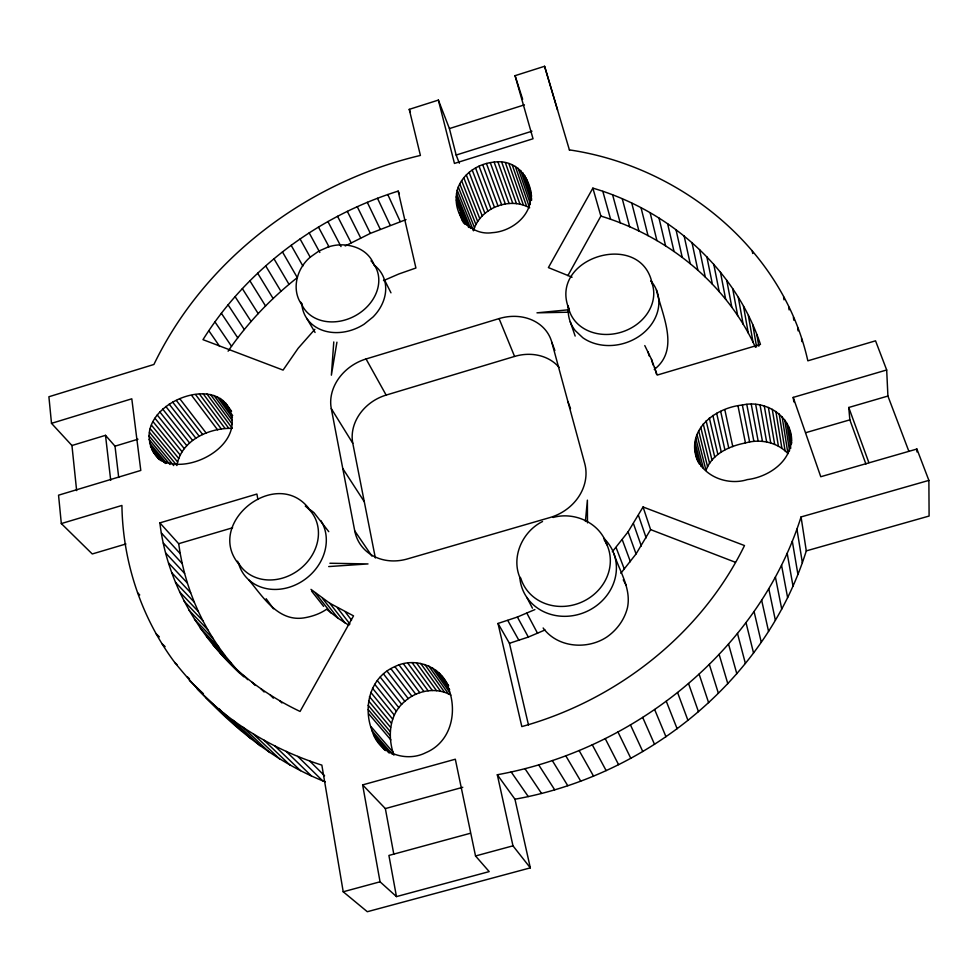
<?xml version="1.0" encoding="UTF-8"?>
<svg xmlns="http://www.w3.org/2000/svg" width="978" height="978" viewBox="0 0 978 978"><rect width="100%" height="100%" fill="white"/><g stroke="black" fill="none" stroke-linecap="round" stroke-linejoin="round"><path stroke-width="1.47" d="M530.516 193.974C532.729 214.989 511.946 231.468 492.411 232.666C471.628 235.857 454.794 217.03 456.261 196.786C457.117 177.519 475.956 163.583 494.122 162.128C515.65 158.986 530.125 176.676 531.482 196.798M697.192 459.966C685.566 429.855 715.273 407.63 742.363 405.051C765.04 399.574 791.569 415.833 791.654 440.418M333.779 341.933L331.383 375.185L336.933 342.178M393.926 755.175C387.386 736.96 389.048 714.331 404.831 701.348C417.031 690.358 436.225 686.813 450.821 695.077M446.323 683.243C458.486 707.864 452.912 741.275 425.699 752.73C405.956 762.779 378.278 753.121 372.202 731.006C362.606 707.18 369.941 677.167 394.892 666.605C414.207 656.837 439.599 665.651 448.058 685.725M585.406 521.421L587.387 500.137L587.472 522.851M149.096 435.943C149.389 396.958 228.828 371.713 232.165 421.53C232.984 460.944 150.844 487.093 149.096 435.943L173.717 465.589M206.92 393.963L232.275 428.364C209.047 427.753 181.089 440.296 176.908 465.504L149.475 432.349M515.308 166.407L529.599 207.837C509.281 196.382 479.831 208.265 473.45 230.771L457.203 190.221M801.055 516.946C758.561 650.957 633.952 749.992 497.313 774.747L514.954 799.209C646.495 775.798 766.019 679.893 806.288 550.883L801.055 516.946L928.88 480.394L916.899 449.036L820.762 476.726L793.207 397.398L886.679 369.977L875.542 340.821L807.84 360.821C782.962 248.901 680.602 166.309 569.416 149.891M782.143 416.848L787.95 453.621C777.4 442.19 760.138 438.621 745.456 442.961C729.417 446.078 711.898 453.89 705.994 470.406L696.996 434.562M620.847 573.267L636.055 553.927L650.602 529.611L643.059 506.983L744.49 545.553C701.079 634.429 616.58 700.309 521.824 726.581L498.01 623.451L517.386 617.032L534.893 609.575M612.314 551.763L628.084 531.836L643.059 506.983M567.876 275.625L600.871 216.089L592.864 188.131C668.915 210.368 735.187 268.424 760.456 344.403L657.204 375.087L651.47 359.305L644.783 345.576M592.864 188.131L548.401 267.593L572.081 277.19M399.391 193.815L398.168 191.113C318.596 216.052 247.41 268.779 202.984 339.659L283.07 370.1L298.143 348.29L314.879 329.305M228.094 351.2C247.177 323.29 270.772 298.559 297.3 277.63L282.459 251.921M310.478 256.994C296.762 268.216 290.869 289.806 301.909 304.806M654.258 369.464C680.321 349.452 661.91 314.843 656.446 289.928M310.686 256.835L318.718 251.163L327.728 247.177M542.533 521.506C522.545 531.396 510.907 556.775 519.99 577.815M345.234 245.967L370.369 233.375L406.017 219.61M383.498 280.637L398.792 273.999L415.919 268.009L398.168 191.113M498.01 623.451L509.44 643.292L528.328 637.069L544.978 629.991M76.639 490.626L71.944 445.516L51.504 423.352L48.9 396.75L153.913 364.476C204.842 258.974 307.068 182.104 420.406 155.441L409.244 109.365L438.376 100.098L449.415 128.583L456.164 155.05L459.354 163.216M438.376 100.098L454.452 163.436L533.034 138.754L515.064 75.673L544.587 66.284L569.502 150.257M449.415 128.583L524.44 104.854M456.164 155.05L531.959 131.211M51.504 423.352L131.798 398.804L140.795 470.442L58.546 495.186L61.321 523.572L92.262 553.964L125.93 543.976M71.944 445.516L105.502 435.332L115.013 446.176L118.705 477.447M371.933 556.115L354.745 530.895L331.285 408.608A44.854 37.592 -29.4 0 1 366.053 358.975L499.073 318.596A45.257 38.203 -22.8 0 1 551.788 342.202L554.868 350.54M115.013 446.176L137.971 439.22M375.356 557.973L352.789 443.291A43.252 36.748 -29.5 0 1 386.139 395.088L514.575 356.432A43.631 37.323 -22.6 0 1 559.147 367.459M61.321 523.572L121.92 505.455C122.727 561.604 141.125 617.473 174.769 662.522C215.392 712.265 264.671 758.011 325.234 781.825M243.803 676.813C199.035 637.277 166.871 582.705 159.879 522.875L256.896 494.049L257.923 499.477M159.879 522.875L178.668 543.695L232.617 527.765M865.921 464.085L849.845 419.855L848.757 407.484L887.914 396.053L886.679 369.977M805.896 432.643L849.845 419.855M806.288 550.883L929.1 516.042L928.88 480.394M362.63 784.894L455.32 759.221L475.528 855.97L489.196 871.606L396.469 896.594L380.051 881.801L362.63 784.894L385.356 808.586L393.792 854.112M385.356 808.586L462.777 787.29M470.308 833.293L388.914 855.444L396.469 896.594M205.637 697.363C238.436 728.573 278.779 751.434 321.848 765.114L343.217 891.777L380.051 881.801M475.528 855.97L512.973 845.836L530.32 867.865L367.312 911.716L343.217 891.777M327.936 247.104C344.415 241.285 366.848 246.566 373.706 264.084M553.083 517.46C574.538 511.408 600.04 522.9 606.825 544.722M568.475 309.781L536.983 312.838L569.037 312.202M328.694 566.568L368.009 563.927L329.892 563.242M600.871 216.089C667.363 236.273 726.397 283.583 755.468 347.324M650.602 529.611L735.395 562.277M310.98 589.367L329.757 603.23L353.535 615.871L300.063 711.446C276.542 700.297 254.598 685.798 235.392 668.231M248.767 579.893C263.082 596.812 277.764 621.739 303.706 617.937C311.848 616.605 319.769 613.976 326.591 609.257L337.972 618.182L348.889 625.272M197.287 689.074L233.339 723.353M214.39 705.346L241.847 731.128M189.365 680.492L203.424 693.72M223.534 713.011L250.735 738.573M187.299 676.776L189.475 678.83M233.07 720.334L260.001 745.701M174.769 662.522L176.969 664.6M242.984 727.302L269.622 752.498M253.265 733.916L279.586 758.928M161.92 643.585L165.111 646.629M263.889 740.138L289.891 764.992M156.162 633.793L159.365 636.874M274.867 745.97L300.515 770.664M286.163 751.397L311.444 775.957M297.777 756.41L322.667 780.835M137.568 592.802L139.732 594.942M309.671 760.982L324.586 775.786M308.706 508.291C275.723 466.225 203.999 523.902 239.317 564.734M220.16 652.986L239.231 672.632M206.517 636.654L224.879 655.443L238.302 671.483M243.571 675.419L247.74 679.673M213.131 644.942L231.395 663.585M200.294 628.12L218.766 647.069L224.879 655.443M252.128 682.289L255.221 685.456M194.5 619.367L213.045 638.463L218.766 647.069M261.04 688.83L264.109 691.984M189.121 610.406L207.739 629.661L213.045 638.463M270.307 695.028L273.339 698.158M184.157 601.25L202.837 620.663L207.739 629.661M279.904 700.871L281.908 702.95M179.622 591.91L198.351 611.507L202.837 620.663M175.514 582.411L194.292 602.179L198.351 611.507M171.835 572.766L190.637 592.705L194.292 602.179M168.583 562.998L187.409 583.096L190.637 592.705M165.771 553.108L184.597 573.389L187.409 583.096M219.414 709.038L225.209 715.297M543.132 627.986C557.57 647.791 587.326 650.077 606.996 636.91C616.996 629.869 624.453 619.685 627.448 607.766C631.47 588.609 619.649 571.396 613.988 553.915M163.375 543.108L182.201 563.572L184.597 573.389M161.419 533.034L180.233 553.67L182.201 563.572M375.613 738.781L385.821 750.639M377.973 742.29L384.696 750.065M328.755 531.665L313.999 512.68A47.005 40.147 -37.7 0 0 309.085 509.183M373.682 735.004L388.706 752.314M387.3 750.86L389.256 753.121M372.202 731.006L392.349 754.295M371.188 726.837L393.254 752.473M368.779 713.854L390.858 739.906M368.229 709.6L390.308 735.786M151.688 449.367L161.504 461.066M153.338 452.288L159.683 459.66M155.355 454.953L159.28 459.611M368.168 705.272L390.222 731.605M163.399 461.151L165.343 463.474M150.429 446.237L163.717 462.081M149.573 442.936L166.651 463.352M368.572 700.92L390.589 727.387M149.121 439.489L169.989 464.501M150.257 428.743L177.641 461.995M369.439 696.605L391.408 723.219M370.772 692.363L392.655 719.111M151.456 425.161L178.766 458.511M273.485 608.781L266.138 598.707M153.02 421.652L180.258 455.088M154.952 418.242L182.104 451.787M372.532 688.255L394.342 715.138M157.238 414.99L184.28 448.621M374.721 684.319L396.42 711.336M159.83 411.921L186.774 445.638M162.703 409.073L189.536 442.875M377.3 680.59L398.89 707.742M380.234 677.131L401.701 704.392M311.554 591.054L323.632 606.384M165.832 406.469L192.544 440.357M315.429 593.071L331.102 613.023M322.434 598.316L337.972 618.182M169.17 404.146L195.771 438.107M329.757 603.23L345.148 623.023M172.69 402.141L199.157 436.164M383.51 673.964L404.831 701.348M337.398 607.803L349.941 624.05M176.346 400.454L202.691 434.538M387.068 671.14L408.242 698.61M345.332 612.02L351.53 620.113M180.099 399.122L206.321 433.254M390.87 668.671L411.909 696.238M191.761 395.564L217.605 429.855M394.892 666.605L415.76 694.258M399.073 664.954L419.782 692.668M195.576 394.599L221.285 428.926M199.402 394L224.989 428.364M403.364 663.732L423.914 691.507M203.204 393.792L228.669 428.181M407.716 662.962L428.107 690.774M210.514 394.513L232.153 424.012M213.962 395.454L231.92 420.027M412.093 662.656L432.325 690.492M217.202 396.75L232.409 417.63M225.368 402.728L231.578 411.298M222.935 400.418L230.942 411.445M220.209 398.413L232.691 415.601M416.432 662.815L436.518 690.651M420.687 663.426L440.626 691.275M424.819 664.502L444.611 692.326M428.767 666.018L448.413 693.805M432.496 667.962L449.477 692.094M439.098 673.06L448.327 686.263M435.943 670.321L449.635 689.637M441.897 676.153L448.67 685.786M511.164 771.948L528.254 796.557M208.803 330.686L219.683 346.432M214.94 321.884L231.505 346.273M221.358 313.266L237.752 337.813M524.954 768.635L541.506 793.402M228.082 304.843L244.292 329.537M342.777 468.535L364.281 501.702M235.087 296.615L251.101 321.469M538.67 764.845L554.685 789.784M242.348 288.608L258.192 313.608M249.891 280.808L265.527 305.955M331.285 408.608L352.789 443.291M552.289 760.542L567.753 785.676M257.666 273.229L273.119 298.522M265.698 265.882L280.955 291.322M273.974 258.779L289.011 284.353M565.773 755.774L580.712 781.104M306.774 318.4L315.075 332.471M291.163 245.319L302.874 265.992M579.11 750.517L593.512 776.08M507.753 620.443L518.939 640.382M300.075 238.974L310.173 257.153M366.053 358.975L386.139 395.088M309.182 232.886L319.83 252.458M517.386 617.032L528.328 637.069M592.265 744.784L606.14 770.591M318.461 227.079L328.963 246.749M623.255 579.807L626.054 585.076M526.885 613.206L537.57 633.341M327.923 221.554L341.016 246.578M526.861 597.46L532.435 608.194M337.557 216.309L351.114 242.764M605.223 738.61L618.573 764.662M347.337 211.358L360.674 237.923M384.342 279.574L390.968 292.825M357.263 206.7L370.369 233.375M617.962 731.972L630.798 758.292M367.312 202.336L380.197 229.121M377.496 198.289L390.149 225.16M630.455 724.906L642.778 751.507M387.777 194.536L400.21 221.517M642.693 717.412L654.514 744.307M654.637 709.515L665.957 736.715M409.244 109.365L410.405 112.164M499.073 318.596L514.575 356.432M463.535 221.358L464.66 224.109M459.379 212.727L463.438 222.801M460.369 215.771L462.618 221.285M456.261 196.786L468.633 227.434M456.408 200.025L466.543 225.05M456.983 203.167L465.418 223.999M456.53 193.51L470.565 228.4M458.291 186.969L474.477 227.593M459.758 183.778L475.895 224.475M461.604 180.685L477.667 221.468M666.262 701.214L677.118 728.732M463.804 177.739L479.77 218.595M466.323 174.964L482.203 215.893M469.134 172.385L484.917 213.387M472.215 170.05L487.9 211.114M616.067 547.484L624.38 569.233M887.914 396.053L908.794 451.115M475.528 167.959L491.09 209.096M479.037 166.162L494.477 207.36M677.571 692.534L687.95 720.395M567.925 401.616L570.516 408.559M622.277 539.77L630.407 561.69M482.68 164.659L497.998 205.918M486.445 163.485L501.641 204.781M848.757 407.484L868.867 462.618M490.271 162.641L505.345 203.986M628.084 531.836L636.055 553.927M494.122 162.128L509.073 203.522M497.961 161.981L512.778 203.387M501.726 162.177L516.433 203.607M505.381 162.727L519.978 204.17M688.524 683.5L698.463 711.691M633.487 523.719L641.311 545.993M508.89 163.619L523.377 205.074M512.215 164.854L526.604 206.297M518.132 168.265L530.382 203.962M570.247 321.762L575.162 336.065M530.748 197.238L531.714 200.062M520.651 170.404L530.895 200.368M638.487 515.418L646.165 537.876M526.152 178.277L530.589 191.223M524.685 175.441L531.47 195.38M522.851 172.8L531.592 198.461M699.111 674.111L708.61 702.656M515.064 75.673L522.655 99.291M709.319 664.392L718.39 693.292M695.676 454.085C700.957 475.919 727.155 486.078 747.375 479.587C769.564 476.909 794.417 459.538 790.774 434.611M568.976 309.024C547.766 257.544 641.262 229.072 652.155 283.644M719.123 654.368L727.791 683.634M544.587 66.284L557.533 109.952M728.524 644.037L736.801 673.683M647.998 351.713L649.184 355.968M602.827 191.358L610.614 219.316M654.551 367.105L656.482 374.134M651.47 359.305L653.035 364.953M612.644 194.94L620.223 222.886M551.788 342.202L584.722 463.499A47.115 41.443 -23.3 0 1 549.917 517.558L407.423 558.927A46.736 40.697 -32.1 0 1 354.745 530.895M737.485 633.451L745.383 663.463M622.301 198.876L629.673 226.798M694.771 446.261L699.319 464.024M631.776 203.155L638.94 231.052M694.979 450.198L698.023 462.007M695.04 442.313L701.214 466.543M695.786 438.401L703.39 468.413M641.055 207.776L648.023 235.649M698.659 430.833L707.583 466.799M745.994 622.595L753.549 653.011M700.749 427.288L709.588 463.352M650.138 212.739L656.898 240.576M703.255 423.926L711.984 460.112M658.989 218.045L665.578 245.833M706.128 420.821L714.747 457.093M709.343 417.973L717.852 454.354M754.062 611.519L761.275 642.314M509.44 643.292L528.475 724.955M712.876 415.454L721.238 451.909M667.619 223.693L674.013 251.432M676.006 229.671L682.216 257.336M716.666 413.254L724.894 449.794M514.954 799.209L530.32 867.865M720.688 411.42L728.757 448.034M761.654 600.223L768.561 631.409M497.313 774.747L512.973 845.836M684.135 235.967L690.175 263.571M724.881 409.965L732.791 446.64M691.996 242.581L697.852 270.124M768.781 588.744L775.383 620.321M699.563 249.524L705.26 276.97M738.035 406.102L745.456 442.961M706.837 256.762L712.375 284.133M775.407 577.081L781.728 609.062M742.363 405.051L749.625 441.958M713.793 264.317L719.185 291.578M720.444 272.153L725.676 299.317M746.789 404.403L753.879 441.347M751.238 404.183L758.17 441.151M726.74 280.283L731.85 307.337M781.556 565.272L787.62 597.644M732.693 288.681L737.669 315.625M755.676 404.379L762.449 441.359M738.292 297.361L743.146 324.183M743.512 306.297L748.256 332.985M787.192 553.328L793.011 586.103M760.053 404.99L766.654 441.983M764.295 406.017L770.75 443.01M748.353 315.478L752.987 342.019M752.803 324.904L756.581 346.897M768.39 407.459L774.686 444.428M792.327 541.286L797.926 574.441M756.838 334.549L758.818 346.212M772.253 409.281L778.415 446.212M775.872 411.469L781.899 448.364M779.185 414L785.09 450.846M752.216 250.588L752.693 253.51M796.948 529.147L802.351 562.705M784.735 419.99L789.539 450.809M178.668 543.695L180.233 553.67M786.923 423.364L790.762 448.266M789.955 430.723L791.789 443.095M788.671 426.958L791.349 444.489M793.207 397.398L793.855 401.885M783.598 296.86L784.014 299.83M788.72 306.933L789.112 309.879M793.415 317.263L793.806 320.197M797.693 327.826L798.085 330.845M801.52 338.62L801.899 341.615M105.502 435.332L110.71 480.369M916.899 449.036L916.948 451.934M373.62 264.708A43.692 35.342 -28.3 0 1 373.009 317.019L364.109 324.207A43.692 35.342 -28.3 0 1 301.823 303.4M651.201 281.261A45.978 38.497 -17.6 0 1 643.035 333.339A45.978 38.497 -17.6 0 1 582.827 337.752L575.223 330.576A45.978 38.497 -17.6 0 1 568.304 307.593M603.67 538.157A49.059 44.523 -23.5 0 1 586.959 611.372A49.059 44.523 -23.5 0 1 519.783 577.032M320.845 520.577A47.005 40.147 -37.7 0 1 298.107 583.621A47.005 40.147 -37.7 0 1 238.583 563.377M371.004 260.857A41.394 33.362 -28.2 0 1 356.628 314.977A41.394 33.362 -28.2 0 1 300.857 302.214M651.03 280.808A43.57 36.369 -17.7 0 1 621.079 332.263A43.57 36.369 -17.7 0 1 568.181 305.808M604.184 539.807A46.284 41.895 -23.6 0 1 582.301 601.849A46.284 41.895 -23.6 0 1 520.724 577.986M305.283 506.091A44.56 37.946 -37.6 0 1 300.466 568.658A44.56 37.946 -37.6 0 1 237.532 561.176"/></g></svg>
